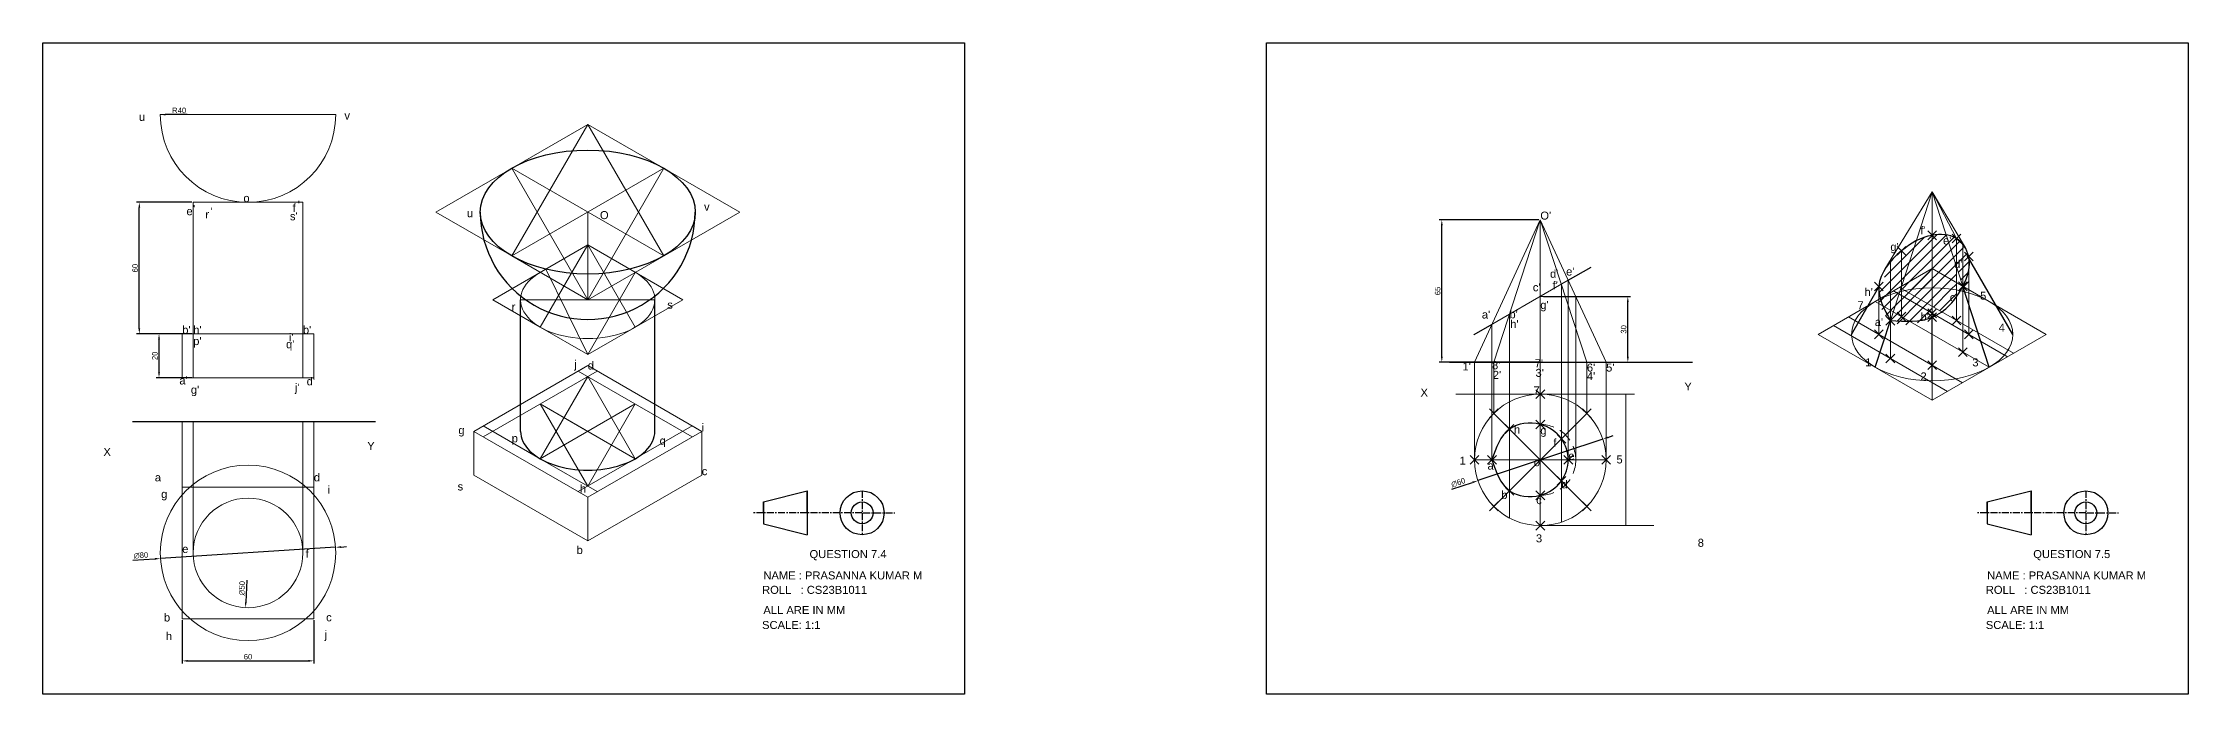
# Model space of a CAD drawing. Header units: millimetres. Extents: x -5 to 7830, y -5 to 1402.
# Drawn here: x 3964 to 4942, y 334 to 631 of the extents above; entities that cross this region are included whole.
import ezdxf

# ---------------------------------------------------------------- set-up
doc = ezdxf.new("R2010")
doc.units = ezdxf.units.MM
doc.header["$PDMODE"] = 3
doc.header["$PDSIZE"] = 2
doc.linetypes.add('CENTER', pattern=[50.8, 31.75, -6.35, 6.35, -6.35])
doc.linetypes.add('HIDDEN', pattern=[9.525, 6.35, -3.175])
doc.styles.get("Standard").update_dxf_attribs({"font": 'arial.ttf'})
doc.dimstyles.new('ISO-25', dxfattribs={"dimtxt": 2.5, "dimasz": 2.5, "dimexe": 1.25, "dimexo": 0.625, "dimtad": 1, "dimtxsty": 'Standard', "dimcen": 2.5, "dimadec": 0, "dimazin": 0, "dimtfac": 1, "dimtmove": 0, "dimatfit": 3, "dimfxl": 1, "dimarcsym": 0})

# ---------------------------------------------------------------- blocks, each defined once
blk = doc.blocks.new('*D27')
at = {"color": 0, "lineweight": -2, "transparency": 16777216}
for p, q in [((4032, 498.58), (4015.81, 498.58)), ((4017.06, 481.08), (4017.06, 496.08)), ((4032, 478.58), (4015.81, 478.58))]:
    blk.add_line(p, q, dxfattribs=at)
at = {"color": 0, "lineweight": 0, "transparency": 16777216}
for points in [[(4016.64, 496.08), (4017.48, 496.08), (4017.06, 498.58)], [(4016.64, 481.08), (4017.48, 481.08), (4017.06, 478.58)]]:
    blk.add_solid(points, dxfattribs=at)
at = {"layer": 'Defpoints', "color": 0, "lineweight": 0, "transparency": 16777216}
for p in [(4017.06, 498.58), (4032.63, 498.58), (4032.63, 478.58)]:
    blk.add_point(p, dxfattribs=at)
at = {"color": 0, "lineweight": 0, "transparency": 16777216, "insert": (4015.16, 488.58), "char_height": 2.5, "attachment_point": 5, "rotation": 90}
blk.add_mtext('20', dxfattribs=at)
blk = doc.blocks.new('*D28')
at = {"color": 0, "lineweight": -2, "transparency": 16777216}
for p, q in [((4032, 558.58), (4006.83, 558.58)), ((4008.08, 501.08), (4008.08, 556.08)), ((4032, 498.58), (4006.83, 498.58))]:
    blk.add_line(p, q, dxfattribs=at)
at = {"color": 0, "lineweight": 0, "transparency": 16777216}
for points in [[(4007.67, 556.08), (4008.5, 556.08), (4008.08, 558.58)], [(4007.67, 501.08), (4008.5, 501.08), (4008.08, 498.58)]]:
    blk.add_solid(points, dxfattribs=at)
at = {"layer": 'Defpoints', "color": 0, "lineweight": 0, "transparency": 16777216}
for p in [(4008.08, 558.58), (4032.63, 558.58), (4032.63, 498.58)]:
    blk.add_point(p, dxfattribs=at)
at = {"color": 0, "lineweight": 0, "transparency": 16777216, "insert": (4006.18, 528.58), "char_height": 2.5, "attachment_point": 5, "rotation": 90}
blk.add_mtext('60', dxfattribs=at)
blk = doc.blocks.new('*D29')
at = {"color": 0, "lineweight": -2, "transparency": 16777216}
for p, q in [((4097.55, 401.24), (4017.71, 396.15)), ((4100.04, 401.39), (4102.54, 401.55)), ((4005.19, 395.35), (4015.21, 395.99))]:
    blk.add_line(p, q, dxfattribs=at)
at = {"color": 0, "lineweight": 0, "transparency": 16777216}
for points in [[(4100.02, 401.81), (4100.07, 400.98), (4097.55, 401.24)], [(4015.19, 396.4), (4015.24, 395.57), (4017.71, 396.15)]]:
    blk.add_solid(points, dxfattribs=at)
at = {"layer": 'Defpoints', "color": 0, "lineweight": 0, "transparency": 16777216}
for p in [(4097.55, 401.24), (4017.71, 396.15)]:
    blk.add_point(p, dxfattribs=at)
at = {"color": 0, "lineweight": 0, "transparency": 16777216, "insert": (4008.83, 397.56), "char_height": 2.5, "attachment_point": 5, "rotation": 3.64687}
blk.add_mtext('∅80', dxfattribs=at)
blk = doc.blocks.new('*D30')
at = {"color": 0, "lineweight": -2, "transparency": 16777216}
blk.add_line((4057.06, 386.25), (4056.6, 376.21), dxfattribs=at)
at = {"color": 0, "lineweight": 0, "transparency": 16777216}
blk.add_solid([(4056.19, 376.23), (4057.02, 376.2), (4056.49, 373.72)], dxfattribs=at)
at = {"layer": 'Defpoints', "color": 0, "lineweight": 0, "transparency": 16777216}
for p in [(4058.77, 423.66), (4056.49, 373.72)]:
    blk.add_point(p, dxfattribs=at)
at = {"color": 0, "lineweight": 0, "transparency": 16777216, "insert": (4054.92, 382.57), "char_height": 2.5, "attachment_point": 5, "rotation": 87.38416}
blk.add_mtext('∅50', dxfattribs=at)
blk = doc.blocks.new('*D31')
at = {"color": 0, "lineweight": -2, "transparency": 16777216}
for p, q in [((4027.63, 368.07), (4027.63, 348.2)), ((4087.63, 368.07), (4087.63, 348.2)), ((4030.13, 349.45), (4085.13, 349.45))]:
    blk.add_line(p, q, dxfattribs=at)
at = {"color": 0, "lineweight": 0, "transparency": 16777216}
for points in [[(4030.13, 349.87), (4030.13, 349.04), (4027.63, 349.45)], [(4085.13, 349.87), (4085.13, 349.04), (4087.63, 349.45)]]:
    blk.add_solid(points, dxfattribs=at)
at = {"layer": 'Defpoints', "color": 0, "lineweight": 0, "transparency": 16777216}
for p in [(4027.63, 368.69), (4087.63, 368.69), (4087.63, 349.45)]:
    blk.add_point(p, dxfattribs=at)
at = {"color": 0, "lineweight": 0, "transparency": 16777216, "insert": (4057.63, 351.35), "char_height": 2.5, "attachment_point": 5}
blk.add_mtext('60', dxfattribs=at)
blk = doc.blocks.new('*D33')
at = {"color": 0, "lineweight": -2, "transparency": 16777216}
blk.add_line((4029.84, 598.58), (4020.13, 598.58), dxfattribs=at)
at = {"color": 0, "lineweight": 0, "transparency": 16777216}
blk.add_solid([(4020.13, 599), (4020.13, 598.16), (4017.63, 598.58)], dxfattribs=at)
at = {"layer": 'Defpoints', "color": 0, "lineweight": 0, "transparency": 16777216}
for p in [(4017.63, 598.58), (4057.63, 598.58)]:
    blk.add_point(p, dxfattribs=at)
at = {"color": 0, "lineweight": 0, "transparency": 16777216, "insert": (4026.24, 600.48), "char_height": 2.5, "attachment_point": 5}
blk.add_mtext('R40', dxfattribs=at)
blk = doc.blocks.new('*D34')
at = {"color": 0, "lineweight": -2, "transparency": 16777216}
for p, q in [((4675.12, 450.61), (4618.19, 431.65)), ((4677.49, 451.4), (4679.87, 452.19)), ((4606.29, 427.69), (4615.82, 430.86))]:
    blk.add_line(p, q, dxfattribs=at)
at = {"color": 0, "lineweight": 20, "transparency": 16777216}
for points in [[(4677.36, 451.79), (4677.62, 451), (4675.12, 450.61)], [(4615.69, 431.26), (4615.95, 430.47), (4618.19, 431.65)]]:
    blk.add_solid(points, dxfattribs=at)
at = {"layer": 'Defpoints', "color": 0, "lineweight": 20, "transparency": 16777216}
for p in [(4675.12, 450.61), (4618.19, 431.65)]:
    blk.add_point(p, dxfattribs=at)
at = {"color": 0, "lineweight": 20, "transparency": 16777216, "insert": (4609.25, 430.75), "char_height": 2.5, "attachment_point": 5, "rotation": 18.41774}
blk.add_mtext('∅60', dxfattribs=at)
blk = doc.blocks.new('*D35')
at = {"color": 0, "lineweight": -2, "transparency": 16777216}
for p, q in [((4646.03, 550.64), (4600.51, 550.64)), ((4601.76, 488.14), (4601.76, 548.14)), ((4646.03, 485.64), (4600.51, 485.64))]:
    blk.add_line(p, q, dxfattribs=at)
at = {"color": 0, "lineweight": 20, "transparency": 16777216}
for points in [[(4601.34, 548.14), (4602.18, 548.14), (4601.76, 550.64)], [(4601.34, 488.14), (4602.18, 488.14), (4601.76, 485.64)]]:
    blk.add_solid(points, dxfattribs=at)
at = {"layer": 'Defpoints', "color": 0, "lineweight": 20, "transparency": 16777216}
for p in [(4601.76, 550.64), (4646.66, 550.64), (4646.66, 485.64)]:
    blk.add_point(p, dxfattribs=at)
at = {"color": 0, "lineweight": 20, "transparency": 16777216, "insert": (4599.86, 518.14), "char_height": 2.5, "attachment_point": 5, "rotation": 90}
blk.add_mtext('65', dxfattribs=at)
blk = doc.blocks.new('*D36')
at = {"color": 0, "lineweight": -2, "transparency": 16777216}
for p, q in [((4648.04, 515.64), (4687.8, 515.64)), ((4686.55, 488.14), (4686.55, 513.14)), ((4648.04, 485.64), (4687.8, 485.64))]:
    blk.add_line(p, q, dxfattribs=at)
at = {"color": 0, "lineweight": 20, "transparency": 16777216}
for points in [[(4686.13, 513.14), (4686.96, 513.14), (4686.55, 515.64)], [(4686.13, 488.14), (4686.96, 488.14), (4686.55, 485.64)]]:
    blk.add_solid(points, dxfattribs=at)
at = {"layer": 'Defpoints', "color": 0, "lineweight": 20, "transparency": 16777216}
for p in [(4647.42, 515.64), (4686.55, 515.64), (4647.42, 485.64)]:
    blk.add_point(p, dxfattribs=at)
at = {"color": 0, "lineweight": 20, "transparency": 16777216, "insert": (4684.64, 500.64), "char_height": 2.5, "attachment_point": 5, "rotation": 90}
blk.add_mtext('30', dxfattribs=at)

msp = doc.modelspace()

# ---------------------------------------------------------------- hatches: boundary and pattern name
at = {"linetype": 'ByBlock', "lineweight": 5}
h = msp.add_hatch(dxfattribs=at)
h.set_pattern_fill('ANSI31', color=0)
edge = h.paths.add_edge_path()
edge.add_line((4811.295, 516.047), (4811.295, 506.436))
edge.add_line((4811.295, 506.436), (4816.931, 503.181))
edge.add_spline(control_points=[(4816.931, 503.181), (4819.793, 503.744), (4822.699, 504.831), (4825.284, 506.158)], knot_values=[106.2282771, 106.2282771, 106.2282771, 106.2282771, 114.2258709, 114.2258709, 114.2258709, 114.2258709], degree=3, periodic=0)
edge.add_line((4825.284, 506.158), (4825.284, 507.97))
edge.add_line((4825.284, 507.97), (4811.295, 516.047))
edge = h.paths.add_edge_path()
edge.add_ellipse((4825.284, 498.359), major_axis=(-36.742, 0), ratio=0.5773503, start_angle=252.504026, end_angle=270)
edge.add_line((4825.284, 519.572), (4825.284, 511.114))
edge.add_line((4825.284, 511.114), (4829.46, 508.703))
edge.add_spline(control_points=[(4829.46, 508.703), (4832.16, 510.642), (4834.425, 512.92), (4836.33, 515.511)], knot_values=[91.9163384, 91.9163384, 91.9163384, 91.9163384, 101.5995949, 101.5995949, 101.5995949, 101.5995949], degree=3, periodic=0)
edge.add_line((4836.33, 515.511), (4836.33, 518.59))
edge = h.paths.add_edge_path()
edge.add_ellipse((4825.284, 498.359), major_axis=(-36.742, 0), ratio=0.5773503, start_angle=289.838737, end_angle=292.380135)
edge.add_line((4811.295, 517.974), (4811.295, 516.047))
edge.add_line((4811.295, 516.047), (4825.284, 507.97))
edge.add_line((4825.284, 507.97), (4825.284, 511.114))
edge.add_line((4825.284, 511.114), (4812.815, 518.313))
edge = h.paths.add_edge_path()
edge.add_line((4806.213, 509.37), (4801.493, 512.094))
edge.add_spline(control_points=[(4801.493, 512.094), (4802.352, 508.993), (4803.939, 506.242), (4806.213, 504.633)], knot_values=[0, 0, 0, 0, 8.930313, 8.930313, 8.930313, 8.930313], degree=3, periodic=0)
edge.add_line((4806.213, 504.633), (4806.213, 509.37))
h.paths.add_polyline_path([(4811.295, 516.047), (4810.137, 516.716), (4807.508, 508.622), (4811.295, 506.436)])
edge = h.paths.add_edge_path()
edge.add_line((4811.295, 506.436), (4807.508, 508.622))
edge.add_line((4807.508, 508.622), (4806.213, 504.633))
edge.add_spline(control_points=[(4806.213, 504.633), (4809.047, 502.627), (4812.947, 502.397), (4816.931, 503.181)], knot_values=[114.2258709, 114.2258709, 114.2258709, 114.2258709, 125.3608147, 125.3608147, 125.3608147, 125.3608147], degree=3, periodic=0)
edge.add_line((4816.931, 503.181), (4811.295, 506.436))
h.paths.add_polyline_path([(4841.932, 533.908), (4839.274, 538.61), (4839.274, 520.282), (4841.932, 518.747)])
h.paths.add_polyline_path([(4819.015, 503.606), (4824.674, 503.606), (4824.674, 509.166), (4819.015, 509.166)], flags=25)
h.paths.add_polyline_path([(4832.574, 512.671), (4837.475, 512.671), (4837.475, 516.812), (4832.574, 516.812)], flags=9)
h.paths.add_polyline_path([(4834.324, 527.627), (4839.983, 527.627), (4839.983, 533.186), (4834.324, 533.186)], flags=9)
h.paths.add_polyline_path([(4829.512, 538.58), (4834.699, 538.58), (4834.699, 542.721), (4829.512, 542.721)], flags=24)
h.paths.add_polyline_path([(4836.33, 542.1), (4835.943, 542.329), (4835.546, 542.54), (4835.141, 542.734), (4834.728, 542.912), (4834.308, 543.074), (4833.88, 543.22), (4833.447, 543.351), (4833.007, 543.466), (4832.563, 543.567), (4832.113, 543.654), (4831.66, 543.727), (4836.33, 529.345)])
h.paths.add_polyline_path([(4838.048, 540.779), (4837.723, 541.072), (4837.389, 541.351), (4837.045, 541.616), (4836.692, 541.866), (4836.33, 542.1), (4836.33, 529.345), (4839.274, 520.282), (4839.274, 538.61)])
h = msp.add_hatch(dxfattribs=at)
h.set_pattern_fill('ANSI31', color=0)
edge = h.paths.add_edge_path()
edge.add_spline(control_points=[(4811.295, 536.436), (4810.581, 535.847), (4809.881, 535.238), (4809.201, 534.606)], knot_values=[33.0194316, 33.0194316, 33.0194316, 33.0194316, 35.7241112, 35.7241112, 35.7241112, 35.7241112], degree=3, periodic=0)
edge.add_line((4809.201, 534.606), (4806.213, 529.264))
edge.add_line((4806.213, 529.264), (4806.213, 517.348))
edge.add_line((4806.213, 517.348), (4811.295, 520.282))
edge.add_line((4811.295, 520.282), (4811.295, 536.436))
edge = h.paths.add_edge_path()
edge.add_line((4825.284, 528.359), (4811.295, 520.282))
edge.add_line((4811.295, 520.282), (4811.295, 519.191))
edge.add_line((4811.295, 519.191), (4812.815, 518.313))
edge.add_ellipse((4825.284, 498.359), major_axis=(-36.742, 0), ratio=0.5773503, start_angle=270, end_angle=289.838737, ccw=False)
edge.add_line((4825.284, 519.572), (4825.284, 528.359))
h.paths.add_polyline_path([(4829.512, 538.58), (4834.699, 538.58), (4834.699, 542.721), (4829.512, 542.721)], flags=9)
h.paths.add_polyline_path([(4834.324, 527.627), (4839.983, 527.627), (4839.983, 533.186), (4834.324, 533.186)], flags=9)
h = msp.add_hatch(dxfattribs=at)
h.set_pattern_fill('ANSI31', color=0)
edge = h.paths.add_edge_path()
edge.add_line((4825.284, 528.359), (4825.284, 519.572))
edge.add_ellipse((4825.284, 498.359), major_axis=(-36.742, 0), ratio=0.5773503, start_angle=252.504026, end_angle=270, ccw=False)
edge.add_line((4836.33, 518.59), (4836.33, 521.981))
edge.add_line((4836.33, 521.981), (4825.284, 528.359))
edge = h.paths.add_edge_path()
edge.add_line((4836.33, 529.345), (4831.66, 543.727))
edge.add_spline(control_points=[(4831.66, 543.727), (4829.574, 544.03), (4827.372, 543.907), (4825.284, 543.519)], knot_values=[51.4049748, 51.4049748, 51.4049748, 51.4049748, 57.5905267, 57.5905267, 57.5905267, 57.5905267], degree=3, periodic=0)
edge.add_line((4825.284, 543.519), (4825.284, 528.359))
edge.add_line((4825.284, 528.359), (4836.33, 521.981))
edge.add_line((4836.33, 521.981), (4836.33, 529.345))
edge = h.paths.add_edge_path()
edge.add_spline(control_points=[(4818.013, 540.97), (4815.635, 539.735), (4813.409, 538.179), (4811.295, 536.436)], knot_values=[35.7241112, 35.7241112, 35.7241112, 35.7241112, 43.7418847, 43.7418847, 43.7418847, 43.7418847], degree=3, periodic=0)
edge.add_line((4811.295, 536.436), (4811.295, 520.282))
edge.add_line((4811.295, 520.282), (4818.013, 540.97))
h.paths.add_polyline_path([(4825.284, 528.359), (4811.295, 520.282), (4811.295, 519.191), (4825.284, 511.114)])
h.paths.add_polyline_path([(4829.512, 538.58), (4834.699, 538.58), (4834.699, 542.721), (4829.512, 542.721)], flags=24)
h.paths.add_polyline_path([(4834.324, 527.627), (4839.983, 527.627), (4839.983, 533.186), (4834.324, 533.186)], flags=9)
h.paths.add_polyline_path([(4832.574, 512.671), (4837.475, 512.671), (4837.475, 516.812), (4832.574, 516.812)], flags=9)
h = msp.add_hatch(dxfattribs=at)
h.set_pattern_fill('ANSI31', color=0)
edge = h.paths.add_edge_path()
edge.add_line((4825.284, 528.359), (4825.284, 543.519))
edge.add_spline(control_points=[(4825.284, 543.519), (4822.698, 543.039), (4820.286, 542.15), (4818.013, 540.97)], knot_values=[43.7418847, 43.7418847, 43.7418847, 43.7418847, 51.4049748, 51.4049748, 51.4049748, 51.4049748], degree=3, periodic=0)
edge.add_line((4818.013, 540.97), (4811.295, 520.282))
edge.add_line((4811.295, 520.282), (4825.284, 528.359))
h.paths.add_polyline_path([(4829.512, 538.58), (4834.699, 538.58), (4834.699, 542.721), (4829.512, 542.721)], flags=9)
h.paths.add_polyline_path([(4834.324, 527.627), (4839.983, 527.627), (4839.983, 533.186), (4834.324, 533.186)], flags=9)
h.paths.add_polyline_path([(4832.574, 512.671), (4837.475, 512.671), (4837.475, 516.812), (4832.574, 516.812)], flags=9)
h = msp.add_hatch(dxfattribs=at)
h.set_pattern_fill('ANSI31', color=0)
edge = h.paths.add_edge_path()
edge.add_line((4806.213, 529.264), (4800.907, 519.779))
edge.add_line((4800.907, 519.779), (4800.907, 515.057))
edge.add_spline(control_points=[(4800.907, 515.057), (4800.936, 514.818), (4800.97, 514.58), (4801.008, 514.342)], knot_values=[11.0413564, 11.0413564, 11.0413564, 11.0413564, 11.6989112, 11.6989112, 11.6989112, 11.6989112], degree=3, periodic=0)
edge.add_line((4801.008, 514.342), (4806.213, 517.348))
edge.add_line((4806.213, 517.348), (4806.213, 529.264))
edge = h.paths.add_edge_path()
edge.add_ellipse((4825.284, 498.359), major_axis=(-36.742, 0), ratio=0.5773503, start_angle=301.269529, end_angle=311.336995)
edge.add_spline(control_points=[(4801.016, 514.286), (4801.136, 513.543), (4801.295, 512.81), (4801.493, 512.094)], knot_values=[8.930313, 8.930313, 8.930313, 8.930313, 10.9895277, 10.9895277, 10.9895277, 10.9895277], degree=3, periodic=0)
edge.add_line((4801.493, 512.094), (4806.213, 509.37))
edge.add_line((4806.213, 509.37), (4806.213, 516.49))
edge = h.paths.add_edge_path()
edge.add_line((4810.137, 516.716), (4808.997, 517.374))
edge.add_ellipse((4825.284, 498.359), major_axis=(-36.742, 0), ratio=0.5773503, start_angle=296.313936, end_angle=301.269529)
edge.add_line((4806.213, 516.49), (4806.213, 509.37))
edge.add_line((4806.213, 509.37), (4807.508, 508.622))
edge.add_line((4807.508, 508.622), (4810.137, 516.716))
h.paths.add_polyline_path([(4819.015, 503.606), (4824.674, 503.606), (4824.674, 509.166), (4819.015, 509.166)], flags=9)

# ---------------------------------------------------------------- linework, layer by layer
at = {"lineweight": 0}
for p, q in [((4057.628, 598.579), (4017.628, 598.579)), ((4057.628, 598.579), (4097.628, 598.579)), ((4143.193, 554.138), (4212.475, 594.138)), ((4177.834, 534.138), (4212.475, 594.138)), ((4212.475, 594.138), (4281.757, 554.138)), ((4212.475, 594.138), (4247.116, 534.138)), ((4247.116, 534.138), (4177.834, 574.138)), ((4177.834, 574.138), (4212.475, 514.138)), ((4247.116, 574.138), (4177.834, 534.138)), ((4212.475, 514.138), (4247.116, 574.138)), ((4032.628, 498.579), (4032.628, 558.579)), ((4032.628, 558.579), (4082.628, 558.579)), ((4082.628, 498.579), (4082.628, 558.579)), ((4177.834, 534.138), (4143.193, 554.138)), ((4212.475, 514.138), (4212.475, 554.138)), ((4281.757, 554.138), (4212.475, 514.138)), ((4646.658, 550.642), (4616.658, 485.642)), ((4625.445, 485.642), (4646.658, 550.642)), ((4646.658, 485.642), (4646.658, 550.642)), ((4646.658, 550.642), (4667.871, 485.642)), ((4676.658, 485.642), (4646.658, 550.642)), ((4169.174, 514.138), (4212.475, 539.138)), ((4190.825, 501.638), (4212.475, 539.138)), ((4212.475, 539.138), (4255.776, 514.138)), ((4212.475, 539.138), (4234.126, 501.638)), ((4212.475, 514.138), (4177.834, 534.138)), ((4193.352, 528.097), (4212.475, 489.138)), ((4212.475, 489.138), (4234.126, 526.638)), ((4616.372, 498.156), (4659.413, 523.006)), ((4190.825, 501.638), (4169.174, 514.138)), ((4181.857, 514.138), (4243.094, 514.138)), ((4255.776, 514.138), (4212.475, 489.138)), ((4646.658, 485.642), (4646.658, 515.642)), ((4646.658, 515.642), (4682.094, 515.642)), ((4190.825, 501.638), (4212.475, 489.138)), ((4087.628, 498.579), (4027.628, 498.579)), ((4027.628, 478.579), (4027.628, 498.579)), ((4032.628, 478.579), (4032.628, 498.579)), ((4082.628, 478.579), (4082.628, 498.579)), ((4087.628, 478.579), (4087.628, 498.579)), ((4160.514, 454.138), (4212.475, 484.138)), ((4164.844, 451.638), (4216.805, 481.638)), ((4212.475, 479.138), (4190.825, 441.638)), ((4212.475, 484.138), (4208.145, 481.638)), ((4208.145, 481.638), (4260.107, 451.638)), ((4212.475, 484.138), (4264.437, 454.138)), ((4234.126, 441.638), (4212.475, 479.138)), ((4616.658, 441.13), (4616.658, 485.642)), ((4625.445, 462.343), (4625.445, 485.642)), ((4646.658, 441.13), (4646.658, 485.642)), ((4667.871, 462.343), (4667.871, 485.642)), ((4676.658, 441.13), (4676.658, 485.642)), ((4027.628, 478.579), (4087.628, 478.579)), ((4234.126, 441.638), (4190.825, 466.638)), ((4212.475, 454.138), (4190.825, 466.638)), ((4212.475, 429.138), (4190.825, 466.638)), ((4190.825, 466.638), (4234.126, 441.638)), ((4190.825, 441.638), (4234.126, 466.638)), ((4234.126, 466.638), (4212.475, 429.138)), ((4625.445, 419.917), (4667.871, 462.343)), ((4646.658, 441.13), (4625.445, 462.343)), ((4027.628, 428.691), (4027.628, 458.579)), ((4032.628, 398.691), (4032.628, 458.579)), ((4082.628, 398.691), (4082.628, 458.579)), ((4087.628, 428.691), (4087.628, 458.579)), ((4160.514, 434.138), (4160.514, 454.138)), ((4160.514, 454.138), (4212.475, 424.138)), ((4160.514, 454.138), (4164.844, 451.638)), ((4190.825, 441.638), (4164.844, 456.638)), ((4260.107, 456.638), (4208.145, 426.638)), ((4212.475, 424.138), (4264.437, 454.138)), ((4264.437, 454.138), (4260.107, 456.638)), ((4264.437, 454.138), (4264.437, 434.138)), ((4190.825, 441.638), (4216.805, 426.638)), ((4676.658, 441.13), (4616.658, 441.13)), ((4646.658, 411.13), (4646.658, 441.13)), ((4646.658, 441.13), (4667.871, 419.917)), ((4160.514, 434.138), (4212.475, 404.138)), ((4212.475, 404.138), (4264.437, 434.138)), ((4212.475, 404.138), (4212.475, 424.138))]:
    msp.add_line(p, q, dxfattribs=at)
at = {"color": 4, "linetype": 'ByBlock', "lineweight": 20}
msp.add_line((4825.284, 563.359), (4803.765, 528.126), dxfattribs=at)
at = {"color": 4, "linetype": 'ByBlock', "lineweight": 5}
for p, q in [((4806.213, 504.633), (4825.284, 563.359)), ((4825.284, 498.359), (4825.284, 563.359)), ((4825.284, 506.158), (4825.284, 563.359)), ((4825.284, 563.359), (4839.274, 520.282)), ((4840.422, 537.759), (4825.284, 563.359)), ((4825.284, 563.359), (4836.33, 542.1))]:
    msp.add_line(p, q, dxfattribs=at)
at = {"color": 4, "linetype": 'ByBlock', "lineweight": 15}
for p, q in [((4825.284, 507.97), (4825.284, 543.519)), ((4836.33, 504.736), (4836.33, 542.1)), ((4839.274, 490.282), (4839.274, 539.449)), ((4806.213, 487.348), (4806.213, 531.493)), ((4811.295, 506.436), (4811.295, 536.436)), ((4825.284, 484.284), (4825.284, 535.634)), ((4841.932, 498.359), (4841.932, 533.908)), ((4800.907, 498.359), (4800.907, 520.233))]:
    msp.add_line(p, q, dxfattribs=at)
at = {"color": 3, "lineweight": 30}
for p, q in [((4659.413, 523.006), (4669.797, 529.002)), ((4181.857, 454.138), (4181.857, 514.138)), ((4243.094, 454.138), (4243.094, 514.138)), ((4624.636, 502.928), (4616.372, 498.156))]:
    msp.add_line(p, q, dxfattribs=at)
at = {"linetype": 'ByBlock', "lineweight": 15}
for p, q in [((4825.284, 528.359), (4773.323, 498.359)), ((4877.246, 498.359), (4825.284, 528.359)), ((4825.284, 528.359), (4825.284, 468.359)), ((4810.35, 519.736), (4862.311, 489.736)), ((4799.304, 513.359), (4851.265, 483.359)), ((4807.627, 518.164), (4859.589, 488.164)), ((4780.232, 502.348), (4832.193, 472.348)), ((4787.115, 506.321), (4839.076, 476.321)), ((4773.323, 498.359), (4825.284, 468.359)), ((4825.284, 468.359), (4877.246, 498.359)), ((4685.707, 411.13), (4685.707, 471.13)), ((4646.658, 411.13), (4698.44, 411.13))]:
    msp.add_line(p, q, dxfattribs=at)
at = {"color": 3, "linetype": 'ByBlock', "lineweight": 30}
for p, q in [((4862.027, 498.359), (4841.288, 534.28)), ((4788.542, 498.359), (4800.841, 519.662)), ((4851.265, 483.359), (4839.274, 520.282)), ((4799.304, 483.359), (4806.213, 504.633)), ((4825.284, 477.145), (4825.284, 506.158))]:
    msp.add_line(p, q, dxfattribs=at)
at = {"color": 3, "lineweight": 0}
for p, q in [((4656.269, 521.191), (4656.269, 412.711)), ((4659.413, 523.006), (4659.413, 441.13)), ((4624.636, 502.928), (4624.636, 441.13)), ((4632.583, 507.516), (4632.583, 414.636))]:
    msp.add_line(p, q, dxfattribs=at)
at = {"color": 4, "lineweight": 0}
for p, q in [((4646.658, 515.642), (4662.812, 515.642)), ((4662.812, 515.642), (4662.812, 441.13))]:
    msp.add_line(p, q, dxfattribs=at)
for p, q in [((4605.275, 485.642), (4716.028, 485.642)), ((4004.938, 458.579), (4115.692, 458.579)), ((4292.544, 421.965), (4312.544, 426.965)), ((4292.544, 416.965), (4292.544, 421.965)), ((4292.544, 421.965), (4292.544, 411.965)), ((4312.544, 416.965), (4312.544, 426.965)), ((4312.544, 426.965), (4312.544, 406.965)), ((4850.325, 421.965), (4870.325, 426.965)), ((4850.325, 416.965), (4850.325, 421.965)), ((4850.325, 421.965), (4850.325, 411.965)), ((4870.325, 416.965), (4870.325, 426.965)), ((4870.325, 426.965), (4870.325, 406.965)), ((4292.544, 411.965), (4312.544, 406.965)), ((4850.325, 411.965), (4870.325, 406.965))]:
    msp.add_line(p, q)
at = {"color": 0, "linetype": 'ByBlock', "lineweight": 5}
for q in [(4608.149, 471.13), (4689.532, 471.13)]:
    msp.add_line((4646.658, 471.13), q, dxfattribs=at)
at = {"linetype": 'CENTER', "ltscale": 0.1}
for p, q in [((4337.544, 426.965), (4337.544, 406.965)), ((4895.325, 426.965), (4895.325, 406.965)), ((4292.544, 416.965), (4287.996, 416.965)), ((4312.544, 416.965), (4292.544, 416.965)), ((4337.544, 416.965), (4312.544, 416.965)), ((4337.989, 417.03), (4352.386, 417.03)), ((4850.325, 416.965), (4845.777, 416.965)), ((4870.325, 416.965), (4850.325, 416.965)), ((4895.325, 416.965), (4870.325, 416.965)), ((4895.77, 417.03), (4910.167, 417.03))]:
    msp.add_line(p, q, dxfattribs=at)
for points in [[(3964.137, 631.296), (4384.137, 631.296), (4384.137, 334.296), (3964.137, 334.296)], [(4521.918, 631.296), (4941.918, 631.296), (4941.918, 334.296), (4521.918, 334.296)]]:
    msp.add_lwpolyline(points, close=True)
at = {"lineweight": 0}
msp.add_lwpolyline([(4027.628, 368.691), (4087.628, 368.691), (4087.628, 428.691), (4027.628, 428.691)], close=True, dxfattribs=at)
for centre, radius in [((4646.658, 441.13), 30), ((4057.628, 398.691), 40), ((4057.628, 398.691), 25)]:
    msp.add_circle(centre, radius, dxfattribs=at)
for centre, radius in [((4337.544, 416.965), 10), ((4337.544, 416.965), 5), ((4895.325, 416.965), 10), ((4895.325, 416.965), 5)]:
    msp.add_circle(centre, radius)
msp.add_arc((4057.628, 598.579), 40, 180, 0, dxfattribs=at)
at = {"color": 4, "linetype": 'HIDDEN', "lineweight": 0}
for start, end in [(0, 90), (270, 360)]:
    msp.add_arc((4646.658, 441.13), 16.154, start, end, dxfattribs=at)
at = {"color": 3, "lineweight": 30}
msp.add_ellipse((4212.475, 554.138), major_axis=(-48.99, 0), ratio=0.5773503, dxfattribs=at)
for centre, major_axis, ratio, start_param, end_param in [((4212.475, 554.138), (-48.99, 0), 1, 0, 3.1415927), ((4212.475, 454.138), (-30.619, 0), 0.5773503, 6.2831853, 9.424778)]:
    msp.add_ellipse(centre, major_axis=major_axis, ratio=ratio, start_param=start_param, end_param=end_param, dxfattribs=at)
at = {"lineweight": 0}
msp.add_ellipse((4212.475, 514.138), major_axis=(-30.619, 0), ratio=0.5773503, start_param=5.4977871, end_param=10.2101761, dxfattribs=at)
at = {"color": 3, "linetype": 'ByBlock', "lineweight": 5}
msp.add_ellipse((4825.284, 498.359), major_axis=(-36.742, 0), ratio=0.5773503, dxfattribs=at)
at = {"color": 3, "linetype": 'ByBlock', "lineweight": 30}
msp.add_spline([(4806.213, 504.633), (4800.907, 520.233), (4811.295, 536.436), (4825.284, 543.519), (4836.33, 542.1), (4841.932, 533.908), (4839.274, 520.282), (4825.284, 506.158), (4806.213, 504.633)], degree=3, dxfattribs=at)
at = {"color": 3, "lineweight": 30}
msp.add_spline([(4624.636, 441.13), (4632.583, 455.204), (4646.658, 457.284), (4656.269, 450.741), (4659.413, 441.13), (4656.269, 431.518), (4646.658, 424.976), (4632.583, 427.055), (4624.636, 441.13)], degree=3, dxfattribs=at)
at = {"color": 3, "linetype": 'ByBlock', "lineweight": 15}
for p in [(4811.295, 536.436), (4825.284, 543.519), (4836.33, 542.1), (4841.932, 533.908), (4800.907, 520.233), (4839.274, 520.282), (4806.213, 504.633), (4825.284, 506.158)]:
    msp.add_point(p, dxfattribs=at)
at = {"linetype": 'ByBlock', "lineweight": 15}
for p in [(4825.284, 507.97), (4800.907, 498.359), (4811.295, 506.436), (4836.33, 504.736), (4841.932, 498.359), (4806.213, 487.348), (4839.274, 490.282), (4825.284, 484.284)]:
    msp.add_point(p, dxfattribs=at)
at = {"lineweight": 0}
for p in [(4646.658, 471.13), (4625.445, 462.343), (4667.871, 462.343), (4616.658, 441.13), (4676.658, 441.13), (4625.445, 419.917), (4667.871, 419.917), (4646.658, 411.13)]:
    msp.add_point(p, dxfattribs=at)
at = {"color": 3, "lineweight": 0}
for p in [(4632.583, 455.204), (4646.658, 457.284), (4656.269, 450.741), (4624.636, 441.13), (4659.413, 441.13), (4656.269, 431.518), (4632.583, 427.055), (4646.658, 424.976)]:
    msp.add_point(p, dxfattribs=at)

# ---------------------------------------------------------------- texts
for s, height, p in [('u', 3.647, (4007.877, 595.741)), ('v', 3.647, (4101.569, 596.304)), ("'", 3.647, (4032.628, 553.754)), ('o', 3.647, (4055.533, 558.694)), ('f', 3.647, (4077.97, 554.235)), ("'", 3.647, (4080.316, 555.653)), ('v', 3.647, (4265.482, 554.731)), ('e', 3.647, (4029.557, 552.701)), ('r', 3.647, (4038.199, 551.29)), ("'", 3.647, (4040.566, 552.56)), ("s'", 3.6468, (4076.735, 550.399)), ('u', 3.647, (4157.395, 551.797)), ('O', 3.647, (4218.035, 550.928)), ("O'", 3.6468, (4646.658, 550.704)), ("f'", 3.6468, (4819.941, 543.995)), ("g'", 3.6468, (4806.204, 536.455)), ("e'", 3.6468, (4830.202, 539.33)), ("d'", 3.6468, (4651.088, 524.183)), ("e'", 3.6468, (4658.4, 525.201)), ("d'", 3.6468, (4835.25, 528.613)), ("c'", 3.6468, (4643.251, 518.021)), ("f'", 3.6468, (4652.243, 518.867)), ("h'", 3.6468, (4794.401, 515.866)), ('r', 3.647, (4177.813, 509.15)), ('s', 3.647, (4248.705, 510.055)), ("a'", 3.6468, (4620.014, 505.596)), ("b'", 3.6468, (4632.583, 505.671)), ("g'", 3.6468, (4646.658, 509.952)), ('7', 3.647, (4791.192, 509.799)), ("c'", 3.6468, (4833.265, 513.421)), ('5', 3.647, (4847.121, 514.167)), ("b'", 3.6468, (4027.628, 498.579)), ("h'", 3.6468, (4032.628, 498.579)), ("i'", 3.6468, (4076.327, 495.114)), ("b'", 3.6468, (4082.628, 498.579)), ("h'", 3.6468, (4632.95, 501.264)), ("a'", 3.6468, (4799.08, 502.174)), ("b'", 3.6468, (4819.941, 504.593)), ('4', 3.647, (4855.564, 499.626)), ("p'", 3.6468, (4032.628, 493.465)), ("q'", 3.6468, (4074.957, 492.039)), ("a'", 3.6468, (4026.324, 475.522)), ('j', 3.647, (4206.393, 482.932)), ('d', 3.647, (4212.46, 482.333)), ("1'", 3.6468, (4611.182, 481.94)), ("8'", 3.6468, (4624.636, 482.467)), ("2'", 3.6468, (4625.003, 478.06)), ("7'", 3.6468, (4644.106, 483.382)), ("3'", 3.6468, (4644.473, 478.974)), ("4'", 3.6468, (4667.871, 477.507)), ("6'", 3.6468, (4667.871, 481.397)), ("5'", 3.6468, (4676.658, 481.397)), ('1', 3.647, (4794.788, 483.814)), ('2', 3.647, (4819.918, 477.365)), ('3', 3.647, (4843.588, 483.746)), ("g'", 3.6468, (4031.593, 471.298)), ("j'", 3.6468, (4078.94, 472.276)), ("d'", 3.6468, (4084.352, 475.123)), ('X', 3.647, (4592.048, 469.987)), ('7', 3.647, (4643.56, 470.97)), ('Y', 3.647, (4712.309, 472.764)), ('g', 3.647, (4153.506, 452.866)), ('p', 3.647, (4177.834, 449.138)), ('q', 3.647, (4245.232, 448.05)), ('i', 3.647, (4264.437, 454.138)), ('h', 3.647, (4634.654, 453.133)), ('g', 3.647, (4646.658, 452.719)), ('f', 3.647, (4652.606, 447.079)), ('X', 3.647, (3991.712, 442.924)), ('Y', 3.647, (4111.973, 445.702)), ('1', 3.647, (4609.872, 438.957)), ('o', 3.647, (4643.71, 438.244)), ('e', 3.647, (4659.413, 441.13)), ('5', 3.647, (4681.355, 439.506)), ('a', 3.647, (4015.159, 431.329)), ('d', 3.647, (4087.628, 431.329)), ('c', 3.647, (4264.437, 434.138)), ('a', 3.647, (4622.594, 436.694)), ('d', 3.647, (4656.269, 428.147)), ('g', 3.647, (4018.037, 423.743)), ('i', 3.647, (4093.955, 425.699)), ('s', 3.647, (4153.153, 427.174)), ('h', 3.647, (4208.909, 426.197)), ('b', 3.647, (4628.856, 423.328)), ('c', 3.647, (4644.805, 420.957)), ('e', 3.647, (4027.628, 398.691)), ('b', 3.647, (4207.396, 398.216)), ('3', 3.647, (4644.65, 403.516)), ('8', 3.647, (4718.41, 401.484)), ('f', 3.647, (4083.878, 396.526)), ('QUESTION 7.4', 3.64682, (4313.555, 396.341)), ('QUESTION 7.5', 3.64682, (4871.336, 396.341)), ('ROLL   : CS23B1011', 3.64682, (4291.93, 380.029)), ('NAME : PRASANNA KUMAR M', 3.64682, (4292.524, 386.606)), ('ROLL   : CS23B1011', 3.64682, (4849.711, 380.029)), ('NAME : PRASANNA KUMAR M', 3.64682, (4850.305, 386.606)), ('ALL ARE IN MM', 3.64682, (4292.524, 370.819)), ('ALL ARE IN MM', 3.64682, (4850.305, 370.819)), ('b', 3.647, (4019.29, 367.419)), ('h', 3.647, (4020.158, 358.939)), ('j', 3.647, (4092.485, 359.617)), ('c', 3.647, (4093.239, 367.493)), ('SCALE: 1:1', 3.6468, (4291.93, 364.008)), ('SCALE: 1:1', 3.6468, (4849.711, 364.008))]:
    msp.add_text(s, height=height).set_placement(p)

# ---------------------------------------------------------------- dimensions: what is measured, and where the dimension line sits
at = {"lineweight": 0}
dim = msp.add_radius_dim(center=(4057.628, 598.579), mpoint=(4017.628, 598.579), dimstyle='ISO-25', dxfattribs=at)
dim.commit()
dim.dimension.update_dxf_attribs({"geometry": '*D33', "text_midpoint": (4026.236, 598.579), "dimtype": 164})
for base, p1, p2, picture, middle in [((4008.085, 558.579), (4032.628, 498.579), (4032.628, 558.579), '*D28', (4006.184, 528.579)), ((4017.06, 498.579), (4032.628, 478.579), (4032.628, 498.579), '*D27', (4015.159, 488.579))]:
    dim = msp.add_linear_dim(base=base, p1=p1, p2=p2, angle=90, dimstyle='ISO-25', dxfattribs=at)
    dim.commit()
    dim.dimension.update_dxf_attribs({"geometry": picture, "text_midpoint": middle})
at = {"color": 0, "lineweight": 20}
for base, p1, p2, picture, middle in [((4601.758, 550.642), (4646.658, 485.642), (4646.658, 550.642), '*D35', (4599.857, 518.142)), ((4686.546, 515.642), (4647.416, 485.642), (4647.416, 515.642), '*D36', (4684.644, 500.642))]:
    dim = msp.add_linear_dim(base=base, p1=p1, p2=p2, angle=90, dimstyle='ISO-25', dxfattribs=at)
    dim.commit()
    dim.dimension.update_dxf_attribs({"geometry": picture, "text_midpoint": middle})
dim = msp.add_diameter_dim_2p(p1=(4675.121, 450.608), p2=(4618.194, 431.652), dimstyle='ISO-25', dxfattribs=at)
dim.commit()
dim.dimension.update_dxf_attribs({"geometry": '*D34', "text_midpoint": (4609.872, 428.88), "dimtype": 163})
at = {"lineweight": 0}
dim = msp.add_diameter_dim_2p(p1=(4058.769, 423.665), p2=(4056.487, 373.717), dimstyle='ISO-25', dxfattribs=at)
dim.commit()
dim.dimension.update_dxf_attribs({"geometry": '*D30', "text_midpoint": (4056.887, 382.479), "dimtype": 163})
dim = msp.add_diameter_dim_2p(p1=(4097.547, 401.235), p2=(4017.709, 396.146), dimstyle='ISO-25', dxfattribs=at)
dim.commit()
dim.dimension.update_dxf_attribs({"geometry": '*D29', "text_midpoint": (4008.956, 395.589)})
dim = msp.add_linear_dim(base=(4087.628, 349.453), p1=(4027.628, 368.691), p2=(4087.628, 368.691), dimstyle='ISO-25', dxfattribs=at)
dim.commit()
dim.dimension.update_dxf_attribs({"geometry": '*D31', "text_midpoint": (4057.628, 351.354)})

doc.saveas('drawing.dxf')
